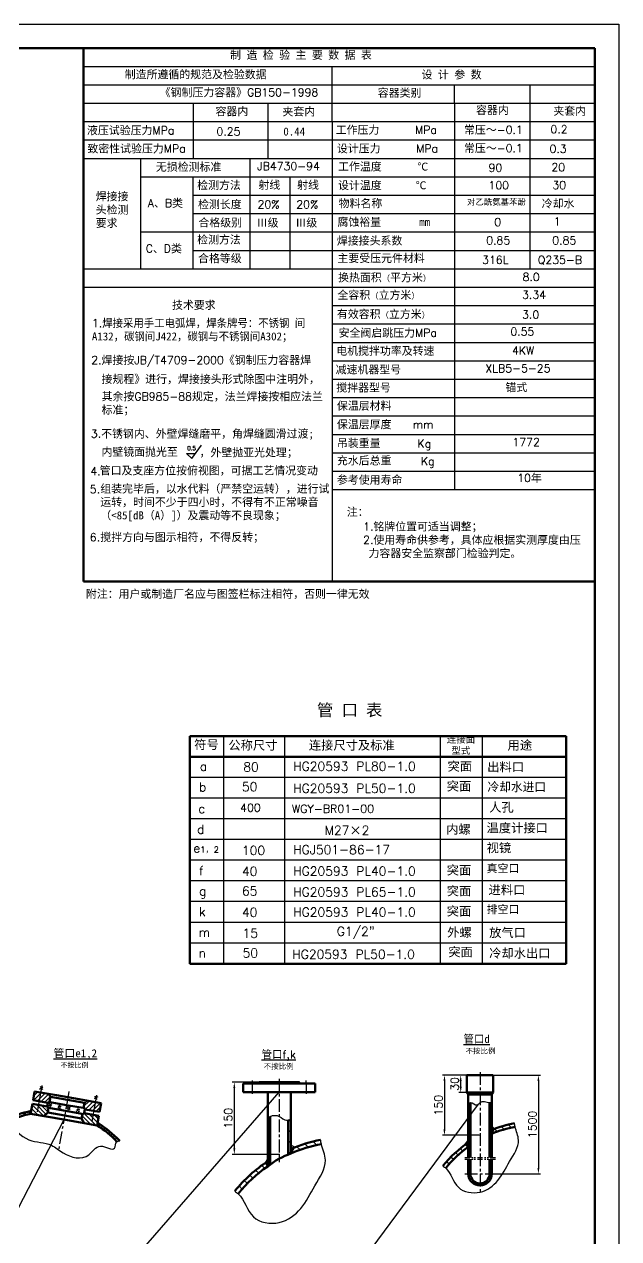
# Model space of a CAD drawing. Extents: x -857 to 5410, y -6702 to 2512.
# Drawn here: x 2438 to 5410, y -3560 to 2512 of the extents above; entities that cross this region are included whole.
import ezdxf

# ---------------------------------------------------------------- set-up
doc = ezdxf.new("R2010")
doc.units = 0
for name, pattern in [('CENTERX2', [101.6, 63.5, -12.7, 12.7, -12.7]), ('DASHED2', [9.525, 6.35, -3.175]), ('DIVIDEX2', [63.5, 25.4, -12.7, 0, -12.7, 0, -12.7])]:
    doc.linetypes.add(name, pattern=pattern)
doc.layers.get('0').update_dxf_attribs({"linetype": 'CONTINUOUS'})
doc.layers.get('DEFPOINTS').update_dxf_attribs({"linetype": 'CONTINUOUS'})
doc.styles.get("Standard").update_dxf_attribs({"font": 'txt.shx', "height": 40})
doc.dimstyles.get("Standard").update_dxf_attribs({"dimtxt": 0.18, "dimasz": 0.18, "dimexe": 0.18, "dimexo": 0.0625, "dimgap": 0.09, "dimtad": 0, "dimtih": 1, "dimtoh": 1, "dimdec": 4, "dimzin": 0, "dimdsep": 46, "dimtxsty": 'Standard', "dimcen": 0.09, "dimadec": 0, "dimazin": 0, "dimtfac": 1, "dimtdec": 4, "dimtofl": 0, "dimtmove": 0, "dimatfit": 3, "dimfxl": 0, "dimtolj": 1, "dimtzin": 0, "dimarcsym": 0})
pattern_1 = [(45, (-407.104, -3863.126), (-10.77631, 10.77631), [])]

# ---------------------------------------------------------------- blocks, each defined once
blk = doc.blocks.new('*D17')
at = {"lineweight": -2}
for p, q in [((3709.7, -2776.5), (3477.8, -2776.5)), ((3709.7, -3137.8), (3477.8, -3137.8))]:
    blk.add_line(p, q, dxfattribs=at)
at = {"color": 0, "lineweight": -2}
blk.add_line((3487.8, -2806.5), (3487.8, -3107.8), dxfattribs=at)
at = {"color": 0}
for points in [[(3482.8, -2806.5), (3492.8, -2806.5), (3487.8, -2776.5)], [(3482.8, -3107.8), (3492.8, -3107.8), (3487.8, -3137.8)]]:
    blk.add_solid(points, dxfattribs=at)
at = {"layer": 'DEFPOINTS', "color": 0}
for p in [(3712.7, -2776.5), (3487.8, -3137.8), (3712.7, -3137.8)]:
    blk.add_point(p, dxfattribs=at)
at = {"color": 0, "insert": (3457.8, -2957.1), "char_height": 40, "attachment_point": 5, "rotation": 90}
blk.add_mtext('\\A1;150', dxfattribs=at)
blk = doc.blocks.new('*D36')
at = {"lineweight": -2}
for p, q in [((4665.4, -2741.6), (4609.8, -2741.6)), ((4665.4, -2829.4), (4609.8, -2829.4))]:
    blk.add_line(p, q, dxfattribs=at)
at = {"color": 0, "lineweight": -2}
blk.add_line((4619.8, -2799.4), (4619.8, -2771.6), dxfattribs=at)
at = {"color": 0}
for points in [[(4614.8, -2771.6), (4624.8, -2771.6), (4619.8, -2741.6)], [(4614.8, -2799.4), (4624.8, -2799.4), (4619.8, -2829.4)]]:
    blk.add_solid(points, dxfattribs=at)
at = {"layer": 'DEFPOINTS', "color": 0}
for p in [(4619.8, -2741.6), (4668.4, -2741.6), (4668.4, -2829.4)]:
    blk.add_point(p, dxfattribs=at)
at = {"color": 0, "insert": (4589.8, -2785.5), "char_height": 40, "attachment_point": 5, "rotation": 90}
blk.add_mtext('\\A1;30', dxfattribs=at)
blk = doc.blocks.new('*D37')
at = {"lineweight": -2}
for p, q in [((4785.4, -2741.6), (5018.4, -2741.6)), ((4797.9, -3235.3), (5018.4, -3235.3))]:
    blk.add_line(p, q, dxfattribs=at)
at = {"color": 0, "lineweight": -2}
blk.add_line((5008.4, -2771.6), (5008.4, -3205.3), dxfattribs=at)
at = {"color": 0}
for points in [[(5003.4, -2771.6), (5013.4, -2771.6), (5008.4, -2741.6)], [(5003.4, -3205.3), (5013.4, -3205.3), (5008.4, -3235.3)]]:
    blk.add_solid(points, dxfattribs=at)
at = {"layer": 'DEFPOINTS', "color": 0}
for p in [(4782.4, -2741.6), (4794.9, -3235.3), (5008.4, -3235.3)]:
    blk.add_point(p, dxfattribs=at)
at = {"color": 0, "insert": (4978.4, -2988.4), "char_height": 40, "attachment_point": 5, "rotation": 90}
blk.add_mtext('\\A1;1500', dxfattribs=at)
blk = doc.blocks.new('*D38')
at = {"lineweight": -2}
for p, q in [((4647.4, -2741.6), (4528.6, -2741.6)), ((4712.8, -3042.7), (4528.6, -3042.7))]:
    blk.add_line(p, q, dxfattribs=at)
at = {"color": 0, "lineweight": -2}
blk.add_line((4538.6, -2771.6), (4538.6, -3012.7), dxfattribs=at)
at = {"color": 0}
for points in [[(4533.6, -2771.6), (4543.6, -2771.6), (4538.6, -2741.6)], [(4533.6, -3012.7), (4543.6, -3012.7), (4538.6, -3042.7)]]:
    blk.add_solid(points, dxfattribs=at)
at = {"layer": 'DEFPOINTS', "color": 0}
for p in [(4650.4, -2741.6), (4538.6, -3042.7), (4715.8, -3042.7)]:
    blk.add_point(p, dxfattribs=at)
at = {"color": 0, "insert": (4508.6, -2892.2), "char_height": 40, "attachment_point": 5, "rotation": 90}
blk.add_mtext('\\A1;150', dxfattribs=at)

msp = doc.modelspace()

# ---------------------------------------------------------------- hatches: boundary and pattern name
h = msp.add_hatch()
h.set_pattern_fill('ANSI31', color=256, scale=4.8, style=0)
h.set_pattern_definition(pattern_1)
h.paths.add_polyline_path([(2555.4, -2880), (2556.4, -2874.7), (2564.1, -2876.1), (2568.7, -2850.6), (2558.3, -2835.2), (2518.6, -2828.1), (2510.8, -2872)])
h.paths.add_polyline_path([(2481.5, -2866.8), (2510.8, -2872), (2518.6, -2828.1), (2489.4, -2822.9)])
h.paths.add_polyline_path([(2753.3, -2869.9), (2738.2, -2880.8), (2733.6, -2906.3), (2741.4, -2907.7), (2740.5, -2913), (2785.1, -2920.9), (2792.9, -2877)])
h.paths.add_polyline_path([(2822.2, -2882.2), (2792.9, -2877), (2785.1, -2920.9), (2814.3, -2926.1)])
h = msp.add_hatch()
h.set_pattern_fill('ANSI31', color=256, scale=4.8, angle=90, style=0)
h.set_pattern_definition([(135, (-407.104, -3863.126), (-10.77631, -10.77631), [])])
h.paths.add_polyline_path([(2737.2, -2931.5), (2736.1, -2937.4), (2728.3, -2936), (2724.3, -2958.6), (2736.9, -2982.2), (2802.3, -2993.8), (2811.1, -2944.6)])
h.paths.add_polyline_path([(2534.8, -2946.2), (2554.8, -2928.4), (2558.8, -2905.8), (2551.1, -2904.4), (2552.1, -2898.5), (2478.3, -2885.3), (2469.5, -2934.5)])
h = msp.add_hatch()
h.set_pattern_fill('ANSI31', color=256, scale=10, style=0)
h.set_pattern_definition([(45, (3259.888, -1013.122), (-22.45064, 22.45064), [])])
edge = h.paths.add_edge_path()
edge.add_spline(control_points=[(4668.4, -2878.6), (4664.3, -2879.9), (4661.1, -2884.7), (4657.9, -2889.5)], knot_values=[0, 0, 0, 0, 15.109978, 15.109978, 15.109978, 15.109978], degree=3, periodic=0)
edge.add_line((4657.9, -2889.5), (4657.9, -3153.5))
edge.add_line((4657.9, -3153.5), (4668.4, -3153.5))
edge.add_line((4668.4, -3153.5), (4668.4, -2878.6))
edge = h.paths.add_edge_path()
edge.add_line((4764.4, -3153.5), (4774.9, -3153.5))
edge.add_line((4774.9, -3153.5), (4774.9, -2878.6))
edge.add_spline(control_points=[(4774.9, -2878.6), (4771.4, -2878.8), (4768, -2878.9), (4764.4, -2878.6)], knot_values=[117.542731, 117.542731, 117.542731, 117.542731, 128.042731, 128.042731, 128.042731, 128.042731], degree=3, periodic=0)
edge.add_line((4764.4, -2878.6), (4764.4, -3153.5))
h.paths.add_polyline_path([(4668.4, -3161.2), (4657.9, -3161.2), (4657.9, -3235.3), (4668.4, -3235.3)])
h.paths.add_polyline_path([(4764.4, -3235.3), (4774.9, -3235.3), (4774.9, -3161.2), (4764.4, -3161.2)])
h.paths.add_polyline_path([(4716.4, -3293.8), (4716.4, -3283.3, -0.414214), (4668.4, -3235.3), (4657.9, -3235.3, 0.414214)])
h.paths.add_polyline_path([(4774.9, -3235.3), (4764.4, -3235.3, -0.414214), (4716.4, -3283.3), (4716.4, -3293.8, 0.414214)])
h = msp.add_hatch()
h.set_pattern_fill('ANSI31', color=256, scale=4.8, style=0)
h.set_pattern_definition(pattern_1)
edge = h.paths.add_edge_path()
edge.add_line((2469.5, -2934.5), (2472, -2920.2))
edge.add_arc((2620.9, -3564.4), 661.2, 103.01631, 115.37997)
edge.add_spline(control_points=[(2337.5, -2967), (2341.4, -2970.1), (2345.2, -2973.2), (2349, -2976.4)], knot_values=[0, 0, 0, 0, 9.253352, 9.253352, 9.253352, 9.253352], degree=3, periodic=0)
edge.add_arc((2559.8, -3388.2), 462.6, 101.25327, 117.0991, ccw=False)
edge = h.paths.add_edge_path()
edge.add_spline(control_points=[(2900.8, -3074.8), (2904.4, -3071.8), (2909.6, -3070.9), (2914.8, -3070)], knot_values=[406.177319, 406.177319, 406.177319, 406.177319, 415.430671, 415.430671, 415.430671, 415.430671], degree=3, periodic=0)
edge.add_arc((2442.5, -3532.6), 661.2, 44.40577, 56.76943)
edge.add_line((2804.8, -2979.5), (2802.3, -2993.8))
edge.add_arc((2560.8, -3388.4), 462.6, 42.68665, 58.53248, ccw=False)
h = msp.add_hatch(color=256)
h.paths.add_polyline_path([(2804.8, -2979.5), (2802.3, -2993.8), (2817.3, -2987.9, 0.005691)])
h.paths.add_polyline_path([(2805.8, -2974.1), (2804.8, -2979.5, -0.005691), (2817.3, -2987.9)])
h.paths.add_polyline_path([(2472, -2920.2, 0.004292), (2461, -2922.9), (2469.5, -2934.5)])
h.paths.add_polyline_path([(2472.9, -2915.2), (2461, -2922.9, -0.004292), (2472, -2920.2)])
h = msp.add_hatch()
h.set_pattern_fill('ANSI31', color=256, scale=12, style=0)
h.set_pattern_definition([(45, (1964.94, -1641.397), (-26.94077, 26.94077), [])])
edge = h.paths.add_edge_path()
edge.add_spline(control_points=[(3667.7, -2948.1), (3663.2, -2950.4), (3659.2, -2953.5), (3655.1, -2956.6)], knot_values=[0, 0, 0, 0, 12.67225, 12.67225, 12.67225, 12.67225], degree=3, periodic=0)
edge.add_line((3655.1, -2956.6), (3655.1, -3198))
edge.add_arc((3888.9, -3482.4), 368.1, 126.93108, 129.4261, ccw=False)
edge.add_line((3667.7, -3188.1), (3667.7, -2948.1))
edge = h.paths.add_edge_path()
edge.add_spline(control_points=[(3770.3, -2960.3), (3766.1, -2962.4), (3761.9, -2964.6), (3757.7, -2966)], knot_values=[92.323134, 92.323134, 92.323134, 92.323134, 103.256831, 103.256831, 103.256831, 103.256831], degree=3, periodic=0)
edge.add_line((3757.7, -2966), (3757.7, -3138.4))
edge.add_arc((3888.9, -3482.4), 368.1, 108.79212, 110.87707, ccw=False)
edge.add_line((3770.3, -3133.9), (3770.3, -2960.3))
h = msp.add_hatch(color=256)
h.paths.add_polyline_path([(4774.9, -3000.4), (4774.9, -3015.5, -0.006144), (4788.7, -3010.2)])
h.paths.add_polyline_path([(4788.7, -3010.2, 0.006144), (4774.9, -3015.5), (4774.9, -3035)])
h.paths.add_polyline_path([(4657.9, -3066.4), (4642.9, -3088.9, -0.007642), (4657.9, -3078.3)])
h.paths.add_polyline_path([(4657.9, -3078.3, 0.007642), (4642.9, -3088.9), (4657.9, -3100.3)])
h = msp.add_hatch()
h.set_pattern_fill('ANSI31', color=256, scale=12, angle=90, style=0)
h.set_pattern_definition([(135, (1964.94, -1641.397), (-26.94077, -26.94077), [])])
edge = h.paths.add_edge_path()
edge.add_line((3655.1, -3198), (3655.1, -3172))
edge.add_arc((4051.9, -3775.4), 722.2, 123.32481, 141.06)
edge.add_spline(control_points=[(3490.2, -3321.5), (3496, -3325.9), (3501.8, -3330.2), (3507, -3335.1)], knot_values=[0, 0, 0, 0, 21.6, 21.6, 21.6, 21.6], degree=3, periodic=0)
edge.add_arc((4051.9, -3775.4), 700.6, 124.49425, 141.06, ccw=False)
edge = h.paths.add_edge_path()
edge.add_spline(control_points=[(3923.3, -3086.7), (3921.7, -3079.7), (3920.5, -3072.6), (3919.4, -3065.5)], knot_values=[774.948959, 774.948959, 774.948959, 774.948959, 796.548959, 796.548959, 796.548959, 796.548959], degree=3, periodic=0)
edge.add_arc((4051.9, -3775.4), 722.2, 100.57413, 112.946)
edge.add_line((3770.3, -3110.4), (3770.3, -3133.9))
edge.add_arc((3888.9, -3482.4), 368.1, 108.73088, 108.79212, ccw=False)
edge.add_arc((4051.9, -3775.4), 700.6, 100.57413, 113.66274, ccw=False)
h = msp.add_hatch(color=256)
h.paths.add_polyline_path([(3789.9, -3102.4), (3770.3, -3091.2), (3770.3, -3110.4, -0.007294)])
h.paths.add_polyline_path([(3789.9, -3102.4, 0.007294), (3770.3, -3110.4), (3770.3, -3133.9, -0.000267), (3770.7, -3133.7)])
h.paths.add_polyline_path([(3655.1, -3161), (3642.9, -3180.2, -0.005103), (3655.1, -3172)])
h.paths.add_polyline_path([(3655.1, -3172, 0.005103), (3642.9, -3180.2), (3655.1, -3198)])

# ---------------------------------------------------------------- linework, layer by layer
for p, q in [((-856.6, 2512), (5409.9, 2512)), ((5409.9, 2512), (5409.9, -6701.7)), ((-656.6, 2392), (5289.9, 2392)), ((2735.4, 2300.9), (5289.9, 2300.9)), ((3976.4, 2208.9), (3976.4, 2300.9)), ((2734.2, 2209.8), (5289.9, 2209.8)), ((3976.4, 2025.8), (3976.4, 2208.9)), ((4589.4, 2116), (4589.4, 2209.8)), ((4965.6, 2209.8), (4965.6, 1289.8)), ((2734.2, 2117.8), (5289.9, 2117.8)), ((3283.4, 1841.8), (3283.4, 2117.8)), ((3655.2, 2114.8), (3655.2, 1838.8)), ((4589.4, 2117.8), (4589.4, 185.8)), ((2734.2, -274.2), (2734.2, 2025.8)), ((2734.2, 2025.8), (5289.9, 2025.8)), ((3976.4, 2025.8), (3976.4, 1289.8)), ((2734.2, 1933.8), (5289.9, 1933.8)), ((2734.2, 1841.8), (5289.9, 1841.8)), ((3019.1, 1841.8), (3019.1, 1289.8)), ((3565.8, 1841.8), (3565.8, 1289.8)), ((3019.1, 1749.8), (5289.9, 1749.8)), ((3280.7, 1749.8), (3280.7, 1289.8)), ((3765.8, 1749.8), (3765.8, 1289.8)), ((3280.7, 1657.8), (5289.9, 1657.8)), ((3280.7, 1565.8), (5289.9, 1565.8)), ((3019.1, 1473.8), (5289.9, 1473.8)), ((3280.7, 1381.8), (5289.9, 1381.8)), ((2734.2, 1289.8), (5289.9, 1289.8)), ((3976.4, 1289.8), (3976.4, 1197.8)), ((2734.2, 1197.8), (5289.9, 1197.8)), ((3976.4, 1197.8), (3976.4, -274.2)), ((3976.4, 1105.8), (5289.9, 1105.8)), ((3976.4, 1013.8), (5289.9, 1013.8)), ((3976.4, 921.8), (5289.9, 921.8)), ((3976.4, 829.8), (5289.9, 829.8)), ((3976.4, 737.8), (5289.9, 737.8)), ((3976.4, 645.8), (5289.9, 645.8)), ((3976.4, 553.8), (5289.9, 553.8)), ((3976.4, 461.8), (5289.9, 461.8)), ((3248.2, 366.4), (3293.8, 366.4)), ((3248.2, 366.4), (3275.7, 341.5)), ((3275.7, 341.5), (3324.1, 408)), ((3976.4, 369.8), (5289.9, 369.8)), ((3976.4, 277.8), (5289.9, 277.8)), ((3976.4, 185.8), (5289.9, 185.8)), ((3434.2, -1046.4), (3434.2, -2184.9)), ((3737.9, -1046.4), (3737.9, -2184.9)), ((4516.3, -1046.4), (4516.3, -2184.9)), ((4727.9, -1046.4), (4727.9, -2184.9)), ((5147.3, -1253.4), (3265.4, -1253.4)), ((5147.3, -1356.9), (3265.4, -1356.9)), ((5147.3, -1460.4), (3265.4, -1460.4)), ((5147.3, -1563.9), (3265.4, -1563.9)), ((5147.3, -1667.4), (3265.4, -1667.4)), ((5147.3, -1770.9), (3265.4, -1770.9)), ((5147.3, -1874.4), (3265.4, -1874.4)), ((5147.3, -1977.9), (3265.4, -1977.9)), ((5147.3, -2081.4), (3265.4, -2081.4)), ((3577.7, -2768.3), (3577.7, -2835.3)), ((3813.5, -2776.5), (3820.7, -2783.7)), ((3820.7, -2783.7), (3820.7, -2783.7)), ((3847.7, -2783.7), (3847.7, -2768.3)), ((3847.7, -2783.7), (3847.7, -2797.2)), ((2524.9, -2793.2), (2501.3, -2925.4)), ((2514.3, -2811.7), (2531, -2800.1)), ((2516.6, -2799), (2530.7, -2813.9)), ((2799.1, -2842), (2775.6, -2974.3)), ((2804.9, -2850.4), (2786.5, -2859.5)), ((2802.7, -2863.1), (2791, -2846.4)), ((2945.8, -3707.4), (3712.7, -2826.9)), ((3712.7, -2826.9), (3655.1, -2826.9)), ((3712.7, -2826.9), (3770.3, -2826.9)), ((3847.7, -2797.2), (3847.7, -2835.3)), ((2557.9, -2894.7), (2574.6, -2883)), ((2560.3, -2885.6), (2566.1, -2881.5)), ((2565.3, -2898.2), (2573.7, -2892.4)), ((2604.8, -2905.9), (2622.7, -2896)), ((2607.2, -2896.9), (2616.8, -2892)), ((2613.8, -2909), (2621.9, -2904.6)), ((2650.4, -2911.2), (2667.1, -2899.5)), ((2652.8, -2902.1), (2658.6, -2898)), ((2657.9, -2914.7), (2666.2, -2908.9)), ((2697.4, -2922.4), (2715.2, -2912.5)), ((2699.7, -2913.4), (2709.4, -2908.5)), ((2738.2, -2880.8), (2753.3, -2869.9)), ((4707.8, -2887.3), (4098, -3709.3)), ((2635.9, -2964.7), (2250.9, -3707.4)), ((2461, -2922.9), (2472.9, -2915.2)), ((2469.5, -2934.5), (2461, -2922.9)), ((2706.3, -2925.5), (2714.4, -2921.1)), ((2817.3, -2987.9), (2805.8, -2974.1)), ((2802.3, -2993.8), (2817.3, -2987.9)), ((4788.7, -3010.2), (4774.9, -3000.4)), ((4774.9, -3035), (4788.7, -3010.2)), ((4802.7, -3024.2), (4788.7, -3010.2)), ((4836.7, -3013.3), (4822.2, -2998.8)), ((4872.4, -3004.1), (4857.4, -2989.1)), ((3789.9, -3102.4), (3770.3, -3091.2)), ((4642.9, -3088.9), (4657.9, -3066.4)), ((4655.8, -3101.8), (4642.9, -3088.9)), ((4657.9, -3100.3), (4642.9, -3088.9)), ((3770.7, -3133.7), (3789.9, -3102.4)), ((4583.4, -3164.1), (4570.6, -3151.4)), ((4606.3, -3142.1), (4593.5, -3129.4)), ((4630.4, -3121.3), (4617.6, -3108.5)), ((3642.9, -3180.2), (3655.1, -3161)), ((3655.1, -3198), (3642.9, -3180.2)), ((4561.7, -3187.3), (4548.9, -3174.6))]:
    msp.add_line(p, q)
at = {"lineweight": 50}
for p, q in [((-201.8, 2392), (5289.9, 2392)), ((2734.2, -274.2), (2734.2, 2392)), ((5289.9, 2392), (5289.9, -6561.7)), ((5289.9, -5254.8), (5289.9, 2392)), ((2734.2, -274.2), (5289.9, -274.2)), ((5147.3, -1046.4), (3265.4, -1046.4)), ((3265.4, -2184.9), (3265.4, -1046.4)), ((5147.3, -1046.4), (5147.3, -2184.9)), ((5147.3, -1149.9), (3265.4, -1149.9)), ((5147.3, -2184.9), (3265.4, -2184.9)), ((3577.7, -2783.7), (3532.7, -2783.7)), ((3532.7, -2783.7), (3532.7, -2826.9)), ((3604.7, -2783.7), (3577.7, -2783.7)), ((3611.9, -2776.5), (3604.7, -2783.7)), ((3604.7, -2783.7), (3712.7, -2783.7)), ((3604.7, -2783.7), (3604.7, -2783.7)), ((3712.7, -2776.5), (3611.9, -2776.5)), ((3712.7, -2776.5), (3813.5, -2776.5)), ((3820.7, -2783.7), (3712.7, -2783.7)), ((3820.7, -2783.7), (3847.7, -2783.7)), ((3847.7, -2783.7), (3892.7, -2783.7)), ((3892.7, -2783.7), (3892.7, -2826.9)), ((4650.4, -2741.6), (4650.4, -2829.4)), ((4782.4, -2741.6), (4650.4, -2741.6)), ((4657.9, -2741.6), (4774.9, -2741.6)), ((4716.4, -2741.6), (4668.4, -2741.6)), ((4782.4, -2829.4), (4782.4, -2741.6)), ((2489.4, -2822.9), (2481.5, -2866.8)), ((2599.5, -2842.5), (2489.4, -2822.9)), ((2568.7, -2850.6), (2558.3, -2835.2)), ((2564.1, -2876.1), (2568.7, -2850.6)), ((2568.7, -2850.6), (2653.4, -2865.7)), ((2655.8, -2852.6), (2599.5, -2842.5)), ((2655.8, -2852.6), (2712.1, -2862.6)), ((3532.7, -2826.9), (3712.7, -2826.9)), ((3655.1, -2826.9), (3655.1, -3198)), ((3892.7, -2826.9), (3712.7, -2826.9)), ((3770.3, -2826.9), (3770.3, -3133.9)), ((4650.4, -2829.4), (4657.9, -2838.2)), ((4774.9, -2829.4), (4657.9, -2829.4)), ((4657.9, -2829.4), (4774.9, -2829.4)), ((4657.9, -2838.2), (4657.9, -3153.5)), ((4657.9, -2838.2), (4774.9, -2838.4)), ((4782.4, -2829.4), (4774.9, -2838.4)), ((4774.9, -2829.4), (4782.4, -2829.4)), ((4774.9, -2838.4), (4774.9, -3153.5)), ((2478.3, -2885.3), (2469.5, -2934.5)), ((2478.3, -2885.3), (2552.1, -2898.5)), ((2481.5, -2866.8), (2555.4, -2880)), ((2556.4, -2874.7), (2551.1, -2904.4)), ((2551.1, -2904.4), (2643.6, -2920.9)), ((2558.8, -2905.8), (2554.8, -2928.4)), ((2648.9, -2891.2), (2556.4, -2874.7)), ((2648.9, -2891.2), (2741.4, -2907.7)), ((2738.2, -2880.8), (2653.4, -2865.7)), ((2712.1, -2862.6), (2822.2, -2882.2)), ((2733.6, -2906.3), (2738.2, -2880.8)), ((2741.4, -2907.7), (2736.1, -2937.4)), ((2740.5, -2913), (2814.3, -2926.1)), ((2822.2, -2882.2), (2814.3, -2926.1)), ((4668.4, -2878.6), (4668.4, -3153.5)), ((4764.4, -2878.6), (4764.4, -3153.5)), ((2469.5, -2934.5), (2635.9, -2964.2)), ((2554.8, -2928.4), (2534.8, -2946.2)), ((2554.8, -2928.4), (2639.8, -2943.6)), ((2802.3, -2993.8), (2635.9, -2964.2)), ((2724.3, -2958.6), (2639.4, -2943.5)), ((2736.1, -2937.4), (2643.6, -2920.9)), ((2728.3, -2936), (2724.3, -2958.6)), ((2724.3, -2958.6), (2736.9, -2982.2)), ((2737.2, -2931.5), (2811.1, -2944.6)), ((2811.1, -2944.6), (2802.3, -2993.8)), ((3667.7, -2948.1), (3667.7, -3188.1)), ((3757.7, -2966), (3757.7, -3138.4)), ((4657.9, -3161.2), (4657.9, -3235.3)), ((4668.4, -3161.2), (4668.4, -3235.3)), ((4764.4, -3161.2), (4764.4, -3235.3)), ((4774.9, -3161.2), (4774.9, -3235.3))]:
    msp.add_line(p, q, dxfattribs=at)
at = {"linetype": 'CENTERX2'}
for p, q in [((4716.4, -2727.5), (4716.4, -3326.7)), ((3712.7, -2759.6), (3712.7, -3176.5)), ((2661.1, -2822.8), (2609.8, -3110.5)), ((4640.3, -3235.3), (4794.9, -3235.3))]:
    msp.add_line(p, q, dxfattribs=at)
at = {"linetype": 'DASHED2'}
for p, q in [((4650.4, -2741.6), (4650.4, -2829.4)), ((4782.4, -2741.6), (4782.4, -2829.4))]:
    msp.add_line(p, q, dxfattribs=at)
at = {"linetype": 'DIVIDEX2'}
for p, q in [((4640.3, -3153.5), (4794.9, -3153.5)), ((4640.3, -3161.2), (4794.9, -3161.2))]:
    msp.add_line(p, q, dxfattribs=at)
at = {"lineweight": 50}
for centre, radius, start, end in [((2620.9, -3564.4), 661.2, 103.01631, 115.37997), ((2559.8, -3388.2), 462.6, 101.25327, 117.0991), ((2560.8, -3388.4), 462.6, 42.68665, 58.53248), ((2442.5, -3532.6), 661.2, 44.40577, 56.76943), ((4999, -3574.1), 601.8, 100.57413, 111.86469), ((4999, -3574.1), 583.8, 100.57413, 112.57536), ((4051.9, -3775.4), 722.2, 100.57413, 112.946), ((4051.9, -3775.4), 700.6, 100.57413, 113.696), ((4999, -3574.1), 601.8, 124.52962, 141.06), ((3888.9, -3482.4), 368.1, 108.73088, 129.4261), ((4999, -3574.1), 583.8, 125.75419, 141.06), ((4051.9, -3775.4), 722.2, 123.32481, 141.06), ((4051.9, -3775.4), 700.6, 124.49425, 141.06), ((4716.4, -3235.3), 58.5, 180, 0), ((4716.4, -3235.3), 48, 180, 0)]:
    msp.add_arc(centre, radius, start, end, dxfattribs=at)
for points in [[(4657.9, -2889.5), (4668.4, -2878.6), (4702.8, -2890.5), (4716.4, -2878.6), (4764.4, -2878.6), (4774.9, -2878.6)], [(2337.5, -2967), (2349, -2976.4), (2461.1, -3065.1), (2573.8, -3092.5), (2631.3, -3130.5), (2760.3, -3140.4), (2818.5, -3096.7), (2888.3, -3107), (2900.8, -3074.8), (2914.8, -3070)], [(3655.1, -2956.6), (3667.7, -2948.1), (3712.7, -2948.1), (3749.1, -2967.6), (3770.3, -2960.3)], [(4530.9, -3195.8), (4544.9, -3207.1), (4608.3, -3302.7), (4716.4, -3326.7), (4805.8, -3268.1), (4864.6, -3173.4), (4908.6, -3066.7), (4891.9, -3000.2), (4888.6, -2982.5)], [(3490.2, -3321.5), (3507, -3335.1), (3583.1, -3449.8), (3712.7, -3478.6), (3820.1, -3408.2), (3890.5, -3294.6), (3943.4, -3166.6), (3923.3, -3086.7), (3919.4, -3065.5)]]:
    msp.add_spline(points, degree=3)
for p in [(4716.4, -3042.7), (4716.4, -3042.7), (3712.7, -3137.8), (3712.7, -3137.8)]:
    msp.add_point(p)

# ---------------------------------------------------------------- texts
at = {"attachment_point": 1}
for s, insert, char_height, width in [('\\f宋体|b0|i0|c134|p2;制 造 检 验 主 要 数 据 表', (3466.8, 2378.6), 40, 1427.131), ('\\f宋体|b0|i0|c134|p2;制造所遵循的规范及检验数据', (2939.9, 2281.6), 40, 841.395), ('\\f宋体|b0|i0|c134|p2;设 计 参 数', (4424.3, 2280.5), 40, 401.087), ('\\f宋体|b0|i0|c134|p2;《钢制压力容器》\\Ftxt.shx;GB150-1998', (3114.8, 2191.7), 40, 882.877), ('\\f宋体|b0|i0|c134|p2;容器类别', (4205, 2189.7), 40, 487.496), ('{\\f宋体|b0|i0|c134|p2;容器内}', (3393.8, 2097.1), 40, 175.719), ('{\\f宋体|b0|i0|c134|p2;夹套内}', (3728.6, 2095.6), 40, 184.73), ('{\\f宋体|b0|i0|c134|p2;容器内}', (4696.4, 2103.2), 40, 175.719), ('{\\f宋体|b0|i0|c134|p2;夹套内}', (5083.1, 2098.7), 40, 184.73), ('\\f宋体|b0|i0|c134|p2;液压试验压力\\Ftxt.shx;MPa', (2751.2, 2001.8), 40, 825.437), ('\\f宋体|b0|i0|c134|p2;工作压力\\Ftxt.shx;     MPa', (3994.8, 2004.2), 40, 575.07), ('{\\f宋体|b0|i0|c134|p2;常压～}-0.1', (4636.2, 2004.6), 40, 424.454), ('0.2', (5068.5, 2007.2), 40, 166.825), ('0.25', (3398.6, 1996), 40, 176.575), ('{\\fTxt|b0|i0|c134|p2;0.44}', (3732.9, 1995.8), 40, 380.96), ('\\f宋体|b0|i0|c134|p2;致密性试验压力\\Ftxt.shx;MPa', (2753.3, 1910.4), 40, 527.599), ('\\f宋体|b0|i0|c134|p2;设计压力\\Ftxt.shx;     MPa', (4000.6, 1910.9), 40, 554.636), ('{\\f宋体|b0|i0|c134|p2;常压～}-0.1', (4636.2, 1912.6), 40, 424.454), ('0.3', (5063.9, 1909.2), 40, 272.986), ('\\f宋体|b0|i0|c134|p2;无损检测标准', (3095.7, 1819), 40, 372.298), ('JB4730-94', (3602, 1822.7), 40, 404.209), ('\\f宋体|b0|i0|c134|p2;工作温度\\Ftxt.shx;     \\f宋体|b0|i0|c134|p2;℃', (4006.5, 1820.5), 40, 551.717), ('90', (4759.1, 1814.5), 40, 422.621), ('20', (5073.2, 1817.3), 40, 422.621), ('\\f宋体|b0|i0|c134|p2;检测方法', (3302, 1727.6), 40, 280.819), ('\\f宋体|b0|i0|c134|p2;射线', (3608.2, 1729.1), 40, 153.174), ('\\f宋体|b0|i0|c134|p2;射线', (3801.9, 1729.1), 40, 153.174), ('\\f宋体|b0|i0|c134|p2;设计温度 \\Ftxt.shx;    \\f宋体|b0|i0|c134|p2;℃', (4006.5, 1727.1), 40, 537.121), ('100', (4758.6, 1727.3), 40, 148.052), ('30', (5078.1, 1728.2), 40, 189.574), ('{\\f宋体|b0|i0|c134|p2;焊接接头检测要求}', (2794.9, 1671.5), 40, 211.986), ('A\\f宋体|b0|i0|c134|p2;、\\Ftxt.shx;B\\f宋体|b0|i0|c134|p2;类', (3055.2, 1638.3), 40, 223.379), ('\\f宋体|b0|i0|c134|p2;物料名称', (4009.4, 1636.7), 40, 271.48), ('{\\f宋体|b0|i0|c134|p2;对乙酰氨基苯酚}', (4651.3, 1639), 30, 384.202), ('{\\f宋体|b0|i0|c134|p2;冷却水}', (5024.9, 1635.7), 40, 245.239), ('\\f宋体|b0|i0|c134|p2;检测长度', (3306.3, 1632), 40, 234.016), ('20%', (3603.9, 1631.4), 40, 117.008), ('20%', (3797.7, 1631.4), 40, 117.008), ('\\f宋体|b0|i0|c134|p2;合格级别', (3308.4, 1540.6), 40, 229.761), ('\\f隶书|b0|i0|c134|p49;Ⅲ\\f宋体|b0|i0|c134|p2;级', (3599.7, 1540), 40, 238.27), ('\\f隶书|b0|i0|c134|p49;Ⅲ\\f宋体|b0|i0|c134|p2;级', (3793.4, 1540), 40, 238.27), ('\\f宋体|b0|i0|c134|p2;腐蚀裕量       mm', (4003.6, 1543.4), 40, 624.695), ('0', (4787.7, 1543), 40, 67.296), ('1', (5085.6, 1546.4), 40, 63.191), ('\\f宋体|b0|i0|c134|p2;检测方法', (3302, 1455.5), 40, 280.819), ('C\\f宋体|b0|i0|c134|p2;、\\Ftxt.shx;D\\f宋体|b0|i0|c134|p2;类', (3044.6, 1410.9), 40, 236.143), ('\\f宋体|b0|i0|c134|p2;焊接接头系数', (4000.6, 1450), 40, 592.585), ('0.85', (4747.3, 1451.5), 40, 107.674), ('0.85', (5077.5, 1451.5), 40, 107.674), ('\\f宋体|b0|i0|c134|p2;合格等级', (3306.3, 1362), 40, 308.475), ('\\f宋体|b0|i0|c134|p2;主要受压元件材料', (4003.6, 1362.5), 40, 566.313), ('316L', (4726.8, 1354.1), 40, 309.563), ('Q235-B', (5005.4, 1354.1), 40, 309.563), ('{\\f宋体|b0|i0|c134|p2;换热面积\\H0.75x;（\\H1.333x;平方米\\H0.75x;）}', (4006.5, 1266.3), 40, 513.768), ('8.0', (4929.1, 1268.6), 40, 123.825), ('{\\f宋体|b0|i0|c134|p2;全容积\\H0.75x;（\\H1.333x;立方米\\H0.75x;）}', (4003.6, 1178.8), 40, 469.981), ('3.34', (4926.4, 1179.9), 40, 110.366), ('\\f宋体|b0|i0|c134|p2;技术要求', (3176.2, 1128.5), 40, 424.466), ('1.{\\fTxt|b0|i0|c134|p2;焊接采用手工电弧焊，焊条牌号：不锈钢 间A132，碳钢间J422，碳钢与不锈钢间A302；}', (2775.7, 1038.2), 40, 1221.635), ('{\\f宋体|b0|i0|c134|p2;有效容积\\H0.75x;（\\H1.333x;立方米\\H0.75x;）}', (4000.7, 1083), 40, 534.202), ('3.0', (4926.4, 1080.3), 40, 102.291), ('\\f宋体|b0|i0|c134|p2;安全阀启跳压力\\Ftxt.shx;MPa', (4009.4, 989.6), 40, 540.04), ('0.55', (4868, 995.6), 40, 219.907), ('2.\\f宋体|b0|i0|c134|p2;焊接按\\Ftxt.shx;JB/T4709-2000\\f宋体|b0|i0|c134|p2;《钢制压力容器焊', (2772.5, 853.3), 40, 1209.211), ('\\f宋体|b0|i0|c134|p2;电机搅拌功率及转速\\Ftxt.shx; ', (3997.7, 899.2), 40, 534.202), ('4KW', (4876.2, 900.5), 40, 185.377), ('\\f宋体|b0|i0|c134|p2;减速机器型号', (3994.8, 805.9), 40, 540.04), ('XLB5-5-25', (4743, 811.7), 40, 502.064), ('\\f宋体|b0|i0|c134|p2;接规程》进行，焊接接头形式除图中注明外，', (2824.2, 758.2), 40, 1155.376), ('\\f宋体|b0|i0|c134|p2;其余按\\Ftxt.shx;GB985-88\\f宋体|b0|i0|c134|p2;规定，法兰焊接按相应法兰标准；', (2824.2, 671.3), 40, 1138.811), ('\\f宋体|b0|i0|c134|p2;搅拌器型号', (3997.7, 715.5), 40, 531.283), ('{\\f宋体|b0|i0|c134|p2;锚式}', (4843.4, 717.2), 40, 183.446), ('\\f宋体|b0|i0|c134|p2;保温层材料', (4000.7, 625), 40, 353.216), ('3.{\\f宋体|b0|i0|c134|p2;不锈钢内、外壁焊缝磨平，角焊缝圆滑过渡;}', (2770.4, 485.1), 40, 1211.281), ('\\f宋体|b0|i0|c134|p2;保温层厚度\\Ftxt.shx;   mm', (4000.7, 531.7), 40, 688.916), ('\\f宋体|b0|i0|c134|p2;吊装重量      ', (4000.7, 438.4), 40, 569.232), ('Kg', (4403.5, 435.4), 40, 99.251), ('1772', (4878.5, 443.4), 40, 141.548), ('\\f宋体|b0|i0|c134|p2;内壁镜面抛光至', (2823.5, 394.3), 40, 414.517), ('0.5', (3252.7, 402.6), 20, 53.89), ('\\f宋体|b0|i0|c134|p2;，外壁抛亚光处理；', (3313.9, 391.4), 40, 677.24), ('\\f宋体|b0|i0|c134|p2;管口及支座方位按俯视图，可据工艺情况变动', (2814.7, 301), 40, 1155.978), ('\\f宋体|b0|i0|c134|p2;充水后总重', (4000.7, 350.9), 40, 405.76), ('Kg', (4421, 347.9), 40, 84.655), ('4.', (2768, 298.1), 40, 70.059), ('\\f宋体|b0|i0|c134|p2;参考使用寿命', (4000.7, 254.6), 40, 507.93), ('10\\f宋体|b0|i0|c134|p2;年', (4902.5, 263.7), 40, 204.581), ('5.', (2765.1, 207.6), 40, 43.787), ('\\f宋体|b0|i0|c134|p2;组装完毕后，以水代料（严禁空运转），进行试运转，时间不少于四小时，不得有不正常噪音（\\f宋体|b0|i0|c0|p2;<\\f宋体|b0|i0|c134|p2;85[dB（A）]）及震动等不良现象；', (2817.7, 210.2), 40, 1161.816), ('\\f宋体|b0|i0|c134|p2;注：', (4050, 93.9), 40, 256.884), ('1.{\\f宋体|b0|i0|c134|p2;铭牌位置可适当调整；\\P}2.{\\f宋体|b0|i0|c134|p2;使用寿命供参考，具体应根据实测厚度由压\\P 力容器安全监察部门检验判定。}', (4131.8, 20.9), 40, 1552.981), ('6.', (2765.2, -32.4), 40, 64.221), ('\\f宋体|b0|i0|c134|p2;搅拌方向与图示相符，不得反转；', (2817.7, -31.9), 40, 1161.816), ('{\\f宋体|b0|i0|c134|p2;附注：用户或制造厂名应与图签栏标注相符，否则一律无效}', (2745.6, -315.9), 40, 1523.789), ('{\\f宋体|b0|i0|c134|p0;管 口 表}', (3901.1, -886.1), 60, 782.119), ('{\\f宋体|b0|i0|c134|p2;符号}', (3287.4, -1066.2), 45, 204.752), ('{\\f宋体|b0|i0|c134|p2;公称尺寸}', (3458, -1069.6), 45, 406.092), ('{\\f宋体|b0|i0|c134|p2;   连接尺寸及标准}', (3768.6, -1069.6), 45, 945.273), ('{\\f宋体|b0|i0|c134|p2;连接面\\P 型式}', (4550.5, -1046.4), 33.75, 334.169), ('{\\f宋体|b0|i0|c134|p2;用途}', (4854.2, -1069.6), 45, 262.765), ('a', (3315.2, -1175.5), 45, 72.54), ('80', (3533.1, -1178.7), 45, 105.789), ('HG20593 PL80-1.0', (3782.2, -1175.3), 45, 805.359), ('{\\f宋体|b0|i0|c134|p2;突面}', (4553.9, -1175.3), 45, 167.214), ('{\\f宋体|b0|i0|c134|p2;出料口}', (4752.3, -1178.7), 45, 252.528), ('{\\f宋体|b0|i0|c134|p2;突面}', (4550.2, -1274.4), 45, 167.214), ('{\\fTxt|b0|i0|c134|p2;冷却水进口}', (4753.8, -1277.8), 45, 675.949), ('b', (3311.4, -1278.3), 45, 72.54), ('50', (3526.3, -1277.6), 45, 119.439), ('HG20593 PL50-1.0', (3782.2, -1285.4), 45, 805.359), ('  400', (3445.6, -1384.7), 40, 345.229), ('WGY-BR01-00', (3775.9, -1389.9), 40.45, 534.585), ('{\\f宋体|b0|i0|c134|p2; }', (4557.6, -1377.1), 45, 167.214), ('{\\f宋体|b0|i0|c134|p2;人孔}', (4762, -1379.9), 45, 539.181), ('c', (3307.4, -1387.2), 45, 72.54), ('d', (3301.8, -1490), 45, 72.54), ('M27{\\f宋体|b0|i0|c134|p2;×}2', (3939.9, -1495.7), 45, 327.604), ('{\\f宋体|b0|i0|c134|p2;内螺}', (4547.1, -1489.8), 45, 146.877), ('{\\f宋体|b0|i0|c134|p2;温度计接口}', (4748.9, -1483.2), 45, 417.42), ('{\\f宋体|b0|i0|c134|p2;视镜}', (4749.6, -1582.6), 45, 372.536), ('e{\\H0.6667x;1\\f宋体|b0|i0|c134|p2;，\\Ftxt.shx;2}', (3282.6, -1584.2), 45, 161.565), ('100', (3526.3, -1596.2), 45, 119.439), ('HGJ501-86-17', (3782.2, -1592), 45, 805.359), ('f', (3311.4, -1696.4), 45, 72.54), ('HG20593 PL40-1.0', (3782.2, -1699.5), 45, 805.359), ('{\\f宋体|b0|i0|c134|p2;突面}', (4550.2, -1694.4), 45, 167.214), ('{\\f宋体|b0|i0|c134|p2;真空口}', (4749.5, -1687.7), 40, 504.44), ('40', (3526.3, -1700.4), 45, 119.439), ('g', (3311.4, -1798.7), 45, 72.54), ('65', (3526.3, -1798.6), 45, 119.439), ('HG20593 PL65-1.0', (3782.2, -1803.6), 45, 805.359), ('{\\f宋体|b0|i0|c134|p2;突面}', (4550.2, -1798.5), 45, 167.214), ('{\\f宋体|b0|i0|c134|p2;进料口}', (4758.9, -1792.8), 45, 246.861), ('k', (3311.4, -1901.4), 45, 72.54), ('40', (3526.3, -1905.4), 45, 119.439), ('HG20593 PL40-1.0', (3782.2, -1904.5), 45, 805.359), ('{\\f宋体|b0|i0|c134|p2;突面}', (4550.2, -1899.4), 45, 167.214), ('{\\f宋体|b0|i0|c134|p2;排空口}', (4749.5, -1892.7), 40, 504.44), ('G1/2{\\f宋体|b0|i0|c134|p2;"}', (4000.3, -2000.7), 45, 282.768), ('{\\f宋体|b0|i0|c134|p2;外螺}', (4552.3, -2005.2), 45, 170.559), ('{\\f宋体|b0|i0|c134|p2;放气口}', (4762, -2006.6), 45, 539.181), ('m', (3309.1, -2005.2), 45, 98.744), ('15', (3529, -2009.7), 45, 157.094), ('n', (3309.1, -2108.4), 45, 85.279), ('50', (3529, -2108.4), 45, 134.652), ('HG20593 PL50-1.0', (3777.7, -2115.3), 45, 805.359), ('{\\f宋体|b0|i0|c134|p2;突面}', (4557.6, -2103), 45, 167.214), ('{\\f宋体|b0|i0|c134|p2;冷却水出口}', (4762, -2109.7), 45, 539.181), ('{\\fTxt|b0|i0|c134|p2;\\L管口d\\P\\H0.3333x;\\l \\H2x;不按比例}', (4633.9, -2540.7), 40, 608.632), ('{\\f宋体|b0|i0|c134|p2;\\L管口e1,2\\P\\H0.25x;\\l  \\H2.5x; 不按比例}', (2583.5, -2612.4), 40, 600.348), ('{\\fTxt|b0|i0|c134|p2;\\L管口\\Ftxt.shx;f,k\\P\\fTxt|b0|i0|c134|p2;\\H0.3333x;\\l \\H2x;不按比例}', (3624.5, -2617.8), 40, 335.458)]:
    msp.add_mtext(s, dxfattribs=dict(at, insert=insert, char_height=char_height, width=width))

# ---------------------------------------------------------------- dimensions: what is measured, and where the dimension line sits
for base, p1, p2, text, picture, middle in [((3487.8, -3137.8), (3712.7, -2776.5), (3712.7, -3137.8), '150', '*D17', (3457.8, -2957.1)), ((4538.6, -3042.7), (4650.4, -2741.6), (4715.8, -3042.7), '150', '*D38', (4508.6, -2892.2)), ((4619.8, -2741.6), (4668.4, -2829.4), (4668.4, -2741.6), '30', '*D36', (4589.8, -2785.5)), ((5008.4, -3235.3), (4782.4, -2741.6), (4794.9, -3235.3), '1500', '*D37', (4978.4, -2988.4))]:
    dim = msp.add_linear_dim(base=base, p1=p1, p2=p2, angle=90, text=text, dimstyle='Standard', override={"dimtxt": 40, "dimasz": 30, "dimexe": 10, "dimexo": 3, "dimgap": 10, "dimtad": 1, "dimtih": 0, "dimtoh": 0, "dimdec": 0, "dimzin": 8, "dimlunit": 6, "dimcen": 2.5, "dimclre": 256, "dimtdec": 0, "dimtofl": 1})
    dim.commit()
    dim.dimension.update_dxf_attribs({"geometry": picture, "text_midpoint": middle})

doc.saveas('drawing.dxf')
